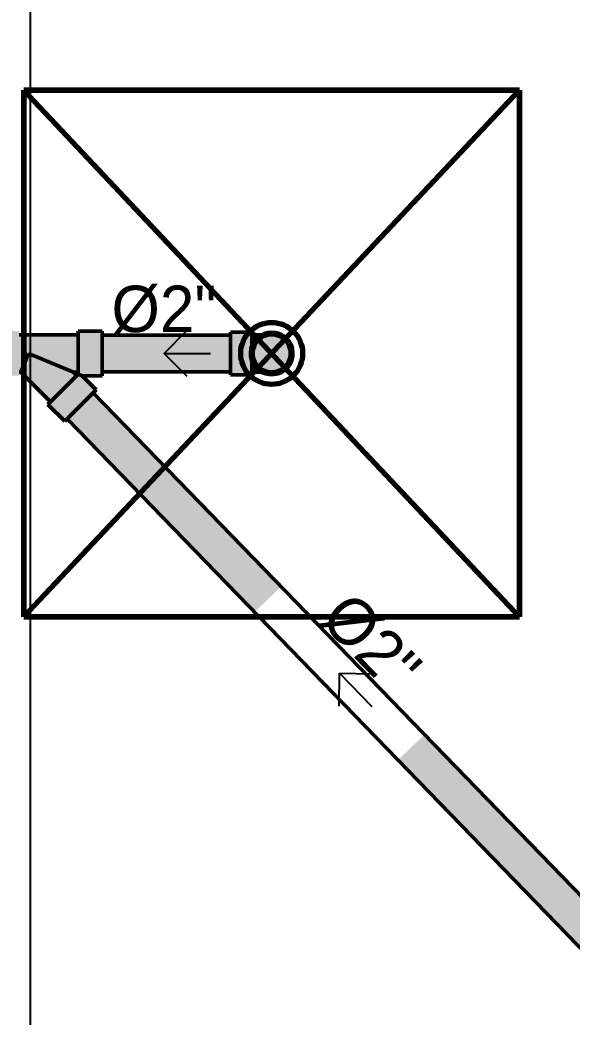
# Model space of a CAD drawing. Header units: metres. Extents: x -232 to 581, y 30 to 789.
# Drawn here: x 346.423 to 347.328, y 397.31 to 398.945 of the extents above; entities that cross this region are included whole.
import ezdxf

# ---------------------------------------------------------------- set-up
doc = ezdxf.new("R2010")
doc.units = ezdxf.units.M
doc.layers.add('_electricos-Leyenda', color=7, linetype='Continuous')
doc.layers.add('G-Risr-Std-Nplt', color=7, linetype='Continuous', lineweight=18, plot=False)
doc.layers.add('M-SY-PIPE-STANDARD-Drenaje Sanitario', color=7, linetype='Continuous', true_color=0x726558)
doc.layers.add('P-Fixt-Sho', color=94, linetype='Continuous', lineweight=70)
doc.styles.add('DS-CAST-01', font='GOTHIC.TTF', dxfattribs={"height": 3})

# ---------------------------------------------------------------- blocks, each defined once
blk = doc.blocks.new('TECHO ARQ 20.03')
at = {"layer": '_electricos-Leyenda', "color": 30, "true_color": 0xf8991e}
blk.add_line((223.3305, 123.7149), (223.3305, 115.9149), dxfattribs=at)
blk = doc.blocks.new('Aecb_Duct_Rnd_2Line_Open')
at = {"layer": 'G-Risr-Std-Nplt', "color": 0, "linetype": 'ByBlock', "lineweight": -2}
blk.add_circle((0, 0), 1, dxfattribs=at)
blk = doc.blocks.new('_Open90')
at = {"color": 0, "linetype": 'ByBlock', "lineweight": -2}
for p, q in [((-0.5, 0.5), (0, 0)), ((0, 0), (-1, 0)), ((0, 0), (-0.5, -0.5))]:
    blk.add_line(p, q, dxfattribs=at)
blk = doc.blocks.new('DR 20.03.26 LN09')
at = {"layer": 'M-SY-PIPE-STANDARD-Drenaje Sanitario', "linetype": 'Continuous', "lineweight": 50}
for points in [[(-9499.691, -2363.757), (-9499.691, -2366.632), (-9498.16, -2366.632), (-9498.16, -2366.398), (-9498.064, -2366.398), (-9496.141, -2368.322), (-9496.306, -2368.487), (-9495.224, -2369.57), (-9493.191, -2367.537), (-9494.096, -2366.632), (-9492.816, -2366.632), (-9492.816, -2363.757), (-9494.347, -2363.757), (-9494.347, -2363.992), (-9498.16, -2363.992), (-9498.16, -2363.757)], [(-9492.816, -2365.195), (-9492.816, -2366.382), (-9484.528, -2366.382), (-9484.528, -2365.195), (-9484.528, -2364.007), (-9492.816, -2364.007)], [(-9484.528, -2363.82), (-9484.528, -2366.57), (-9483.153, -2366.57), (-9483.153, -2366.398), (-9482.537, -2366.398), (-9482.545, -2366.389), (-9482.502, -2366.417), (-9482.259, -2366.514), (-9482.002, -2366.564), (-9481.741, -2366.564), (-9481.484, -2366.514), (-9481.242, -2366.417), (-9481.022, -2366.276), (-9480.833, -2366.095), (-9480.681, -2365.882), (-9480.572, -2365.645), (-9480.511, -2365.391), (-9480.498, -2365.129), (-9480.536, -2364.871), (-9480.621, -2364.624), (-9480.752, -2364.397), (-9480.923, -2364.2), (-9481.128, -2364.038), (-9481.361, -2363.918), (-9481.612, -2363.845), (-9481.872, -2363.82), (-9482.132, -2363.845), (-9482.383, -2363.918), (-9482.547, -2364.003), (-9482.537, -2363.992), (-9483.153, -2363.992), (-9483.153, -2363.82)], [(-9483.225, -2365.066), (-9483.225, -2365.324), (-9483.176, -2365.578), (-9483.08, -2365.818), (-9482.94, -2366.035), (-9482.762, -2366.222), (-9482.551, -2366.372), (-9482.316, -2366.48), (-9482.065, -2366.54), (-9481.807, -2366.553), (-9481.551, -2366.516), (-9481.307, -2366.431), (-9481.083, -2366.302), (-9480.888, -2366.133), (-9480.728, -2365.93), (-9480.61, -2365.7), (-9480.537, -2365.452), (-9480.512, -2365.195), (-9480.537, -2364.938), (-9480.61, -2364.69), (-9480.728, -2364.46), (-9480.888, -2364.257), (-9481.083, -2364.088), (-9481.307, -2363.958), (-9481.551, -2363.874), (-9481.807, -2363.837), (-9482.065, -2363.849), (-9482.316, -2363.91), (-9482.551, -2364.018), (-9482.762, -2364.168), (-9482.94, -2364.355), (-9483.08, -2364.572), (-9483.176, -2364.812)], [(-9483.038, -2364.97), (-9483.059, -2365.195), (-9483.038, -2365.42), (-9482.974, -2365.636), (-9482.871, -2365.837), (-9482.731, -2366.014), (-9482.561, -2366.162), (-9482.365, -2366.275), (-9482.152, -2366.349), (-9481.928, -2366.381), (-9481.703, -2366.37), (-9481.483, -2366.317), (-9481.278, -2366.223), (-9481.094, -2366.092), (-9480.938, -2365.929), (-9480.816, -2365.739), (-9480.732, -2365.529), (-9480.69, -2365.308), (-9480.69, -2365.082), (-9480.732, -2364.86), (-9480.816, -2364.651), (-9480.938, -2364.461), (-9481.094, -2364.297), (-9481.278, -2364.167), (-9481.483, -2364.073), (-9481.703, -2364.019), (-9481.928, -2364.009), (-9482.152, -2364.041), (-9482.365, -2364.115), (-9482.561, -2364.228), (-9482.731, -2364.375), (-9482.871, -2364.553), (-9482.974, -2364.754)], [(-9493.385, -2367.731), (-9495.064, -2369.411), (-9482.968, -2381.897), (-9481.263, -2380.245)], [(-9461.402, -2404.16), (-9459.692, -2402.512), (-9472.008, -2389.798), (-9473.713, -2391.451)]]:
    blk.add_hatch(color=251, dxfattribs=at).paths.add_polyline_path(points, flags=0)
at = {"layer": 'M-SY-PIPE-STANDARD-Drenaje Sanitario', "color": 251, "linetype": 'Continuous', "lineweight": 50}
for points in [[(-9498.16, -2363.992), (-9494.347, -2363.992)], [(-9494.347, -2363.757), (-9494.347, -2366.528)], [(-9494.347, -2363.757), (-9492.816, -2363.757)], [(-9494.347, -2363.992), (-9494.347, -2366.398)], [(-9492.816, -2366.632), (-9492.816, -2363.757)], [(-9484.528, -2364.007), (-9492.816, -2364.007)], [(-9492.816, -2364.007), (-9492.816, -2366.382)], [(-9484.528, -2363.82), (-9484.528, -2366.57)], [(-9483.153, -2363.82), (-9484.528, -2363.82)], [(-9484.528, -2366.382), (-9484.528, -2364.007)], [(-9481.872, -2363.82), (-9482.132, -2363.845), (-9482.383, -2363.918), (-9482.615, -2364.038), (-9482.821, -2364.2), (-9482.992, -2364.397), (-9483.122, -2364.624), (-9483.208, -2364.871), (-9483.245, -2365.129), (-9483.233, -2365.391), (-9483.171, -2365.645), (-9483.063, -2365.882), (-9482.911, -2366.095), (-9482.722, -2366.276), (-9482.502, -2366.417), (-9482.259, -2366.514), (-9482.002, -2366.564), (-9481.741, -2366.564), (-9481.484, -2366.514), (-9481.242, -2366.417), (-9481.022, -2366.276), (-9480.833, -2366.095), (-9480.681, -2365.882), (-9480.572, -2365.645), (-9480.511, -2365.391), (-9480.498, -2365.129), (-9480.536, -2364.871), (-9480.621, -2364.624), (-9480.752, -2364.397), (-9480.923, -2364.2), (-9481.128, -2364.038), (-9481.361, -2363.918), (-9481.612, -2363.845), (-9481.872, -2363.82)], [(-9480.512, -2365.195), (-9480.537, -2365.452), (-9480.61, -2365.7), (-9480.728, -2365.93), (-9480.888, -2366.133), (-9481.083, -2366.302), (-9481.307, -2366.431), (-9481.551, -2366.516), (-9481.807, -2366.553), (-9482.065, -2366.54), (-9482.316, -2366.48), (-9482.551, -2366.372), (-9482.762, -2366.222), (-9482.94, -2366.035), (-9483.08, -2365.818), (-9483.176, -2365.578), (-9483.225, -2365.324), (-9483.225, -2365.066), (-9483.176, -2364.812), (-9483.08, -2364.572), (-9482.94, -2364.355), (-9482.762, -2364.168), (-9482.551, -2364.018), (-9482.316, -2363.91), (-9482.065, -2363.849), (-9481.807, -2363.837), (-9481.551, -2363.874), (-9481.307, -2363.958), (-9481.083, -2364.088), (-9480.888, -2364.257), (-9480.728, -2364.46), (-9480.61, -2364.69), (-9480.537, -2364.938), (-9480.512, -2365.195)], [(-9483.153, -2364.696), (-9483.153, -2363.82)], [(-9483.153, -2363.992), (-9483.153, -2366.398)], [(-9481.872, -2363.992), (-9483.153, -2363.992)], [(-9481.872, -2363.992), (-9482.099, -2364.014), (-9482.319, -2364.078), (-9482.522, -2364.183), (-9482.702, -2364.324), (-9482.852, -2364.497), (-9482.966, -2364.695), (-9483.041, -2364.911), (-9483.074, -2365.138), (-9483.063, -2365.366), (-9483.009, -2365.588), (-9482.914, -2365.796), (-9482.781, -2365.983), (-9482.615, -2366.141), (-9482.423, -2366.264), (-9482.211, -2366.349), (-9481.986, -2366.393), (-9481.757, -2366.393), (-9481.533, -2366.349), (-9481.32, -2366.264), (-9481.128, -2366.141), (-9480.962, -2365.983), (-9480.83, -2365.796), (-9480.735, -2365.588), (-9480.681, -2365.366), (-9480.67, -2365.138), (-9480.703, -2364.911), (-9480.777, -2364.695), (-9480.892, -2364.497), (-9481.041, -2364.324), (-9481.221, -2364.183), (-9481.425, -2364.078), (-9481.644, -2364.014), (-9481.872, -2363.992)], [(-9498.064, -2366.398), (-9497.566, -2365.195)], [(-9497.566, -2365.195), (-9494.661, -2366.398)], [(-9483.153, -2366.57), (-9483.153, -2365.694)], [(-9498.064, -2366.398), (-9498.16, -2366.398)], [(-9496.141, -2368.322), (-9498.064, -2366.398)], [(-9494.347, -2366.528), (-9496.306, -2368.487)], [(-9494.439, -2366.62), (-9496.141, -2368.322)], [(-9494.661, -2366.398), (-9494.347, -2366.398)], [(-9494.661, -2366.398), (-9494.439, -2366.62)], [(-9494.096, -2366.632), (-9494.347, -2366.528)], [(-9494.096, -2366.632), (-9493.191, -2367.537)], [(-9494.096, -2366.632), (-9492.816, -2366.632)], [(-9492.816, -2366.382), (-9484.528, -2366.382)], [(-9483.153, -2366.57), (-9484.528, -2366.57)], [(-9483.153, -2366.398), (-9481.872, -2366.398)], [(-9495.224, -2369.57), (-9493.191, -2367.537)], [(-9493.385, -2367.731), (-9495.064, -2369.411)], [(-9459.692, -2402.512), (-9493.385, -2367.731)], [(-9496.306, -2368.487), (-9495.224, -2369.57)], [(-9495.064, -2369.411), (-9461.402, -2404.16)]]:
    blk.add_lwpolyline(points, dxfattribs=at)
at = {"layer": 'P-Fixt-Sho', "color": 94, "linetype": 'Continuous', "lineweight": 70}
for p, q in [((-9497.872, -2348.195, 72), (-9495.952, -2348.195, 72)), ((-9497.872, -2382.195, 72), (-9497.872, -2348.195, 72)), ((-9495.952, -2348.195, 72), (-9467.792, -2348.195, 72)), ((-9467.792, -2348.195, 72), (-9465.872, -2348.195, 72)), ((-9465.872, -2348.195, 72), (-9465.872, -2382.195, 72)), ((-9495.312, -2350.915, 72), (-9495.228, -2350.915, 72)), ((-9468.515, -2350.915, 72), (-9468.432, -2350.915, 72)), ((-9465.872, -2382.195, 72), (-9497.872, -2382.195, 72))]:
    blk.add_line(p, q, dxfattribs=at)
at = {"layer": 'P-Fixt-Sho', "color": 94, "linetype": 'Continuous', "lineweight": 70, "extrusion": (-4.44089e-16, 1, 2.22045e-16)}
for p, q in [((-9465.872, -2348.195, 72), (-9497.872, -2348.195, 72)), ((-9497.872, -2348.195, 72), (-9497.872, -2382.195, 72)), ((-9497.872, -2382.195, 72), (-9465.872, -2348.195, 72)), ((-9465.872, -2382.195, 72), (-9497.872, -2348.195, 72)), ((-9465.872, -2382.195, 72), (-9465.872, -2348.195, 72)), ((-9497.872, -2382.195, 72), (-9465.872, -2382.195, 72))]:
    blk.add_line(p, q, dxfattribs=at)
at = {"layer": 'P-Fixt-Sho', "color": 94, "linetype": 'Continuous', "lineweight": 70}
blk.add_circle((-9481.872, -2365.195, 72), 2, dxfattribs=at)
at = {"layer": 'M-SY-PIPE-STANDARD-Drenaje Sanitario', "color": 251, "linetype": 'Continuous', "lineweight": -3, "xscale": 3, "yscale": 3, "zscale": 3}
for p, rotation in [((-9488.819, -2365.195), 180), ((-9477.488, -2385.848), 134.0895653379203)]:
    blk.add_blockref('_Open90', p, dxfattribs=dict(at, rotation=rotation))
at = {"layer": 'M-SY-PIPE-STANDARD-Drenaje Sanitario', "color": 251, "linetype": 'Continuous', "lineweight": -3, "ltscale": 0.5, "xscale": 1.1875, "yscale": 1.1875, "zscale": 1.1875}
blk.add_blockref('Aecb_Duct_Rnd_2Line_Open', (-9481.872, -2365.195), dxfattribs=at)
at = {"layer": 'M-SY-PIPE-STANDARD-Drenaje Sanitario', "color": 251, "linetype": 'Continuous', "lineweight": -3, "insert": (-9488.819, -2362.375), "char_height": 3, "attachment_point": 5, "style": 'DS-CAST-01'}
blk.add_mtext('%%C2"', dxfattribs=at)
at = {"layer": 'M-SY-PIPE-STANDARD-Drenaje Sanitario', "color": 251, "linetype": 'Continuous', "lineweight": -3, "insert": (-9475.463, -2383.886), "char_height": 3, "attachment_point": 5, "rotation": 314.08957, "style": 'DS-CAST-01'}
blk.add_mtext('%%C2"', dxfattribs=at)

msp = doc.modelspace()

# ---------------------------------------------------------------- block references
at = {"color": 1}
msp.add_blockref('TECHO ARQ 20.03', (123.1094, 278.6006), dxfattribs=at)
at = {"layer": 'M-SY-PIPE-STANDARD-Drenaje Sanitario', "xscale": 0.02539304808409144, "yscale": 0.02539304808409144, "zscale": 0.02539304808409144}
msp.add_blockref('DR 20.03.26 LN09', (587.6094, 458.4578), dxfattribs=at)

doc.saveas('drawing.dxf')
